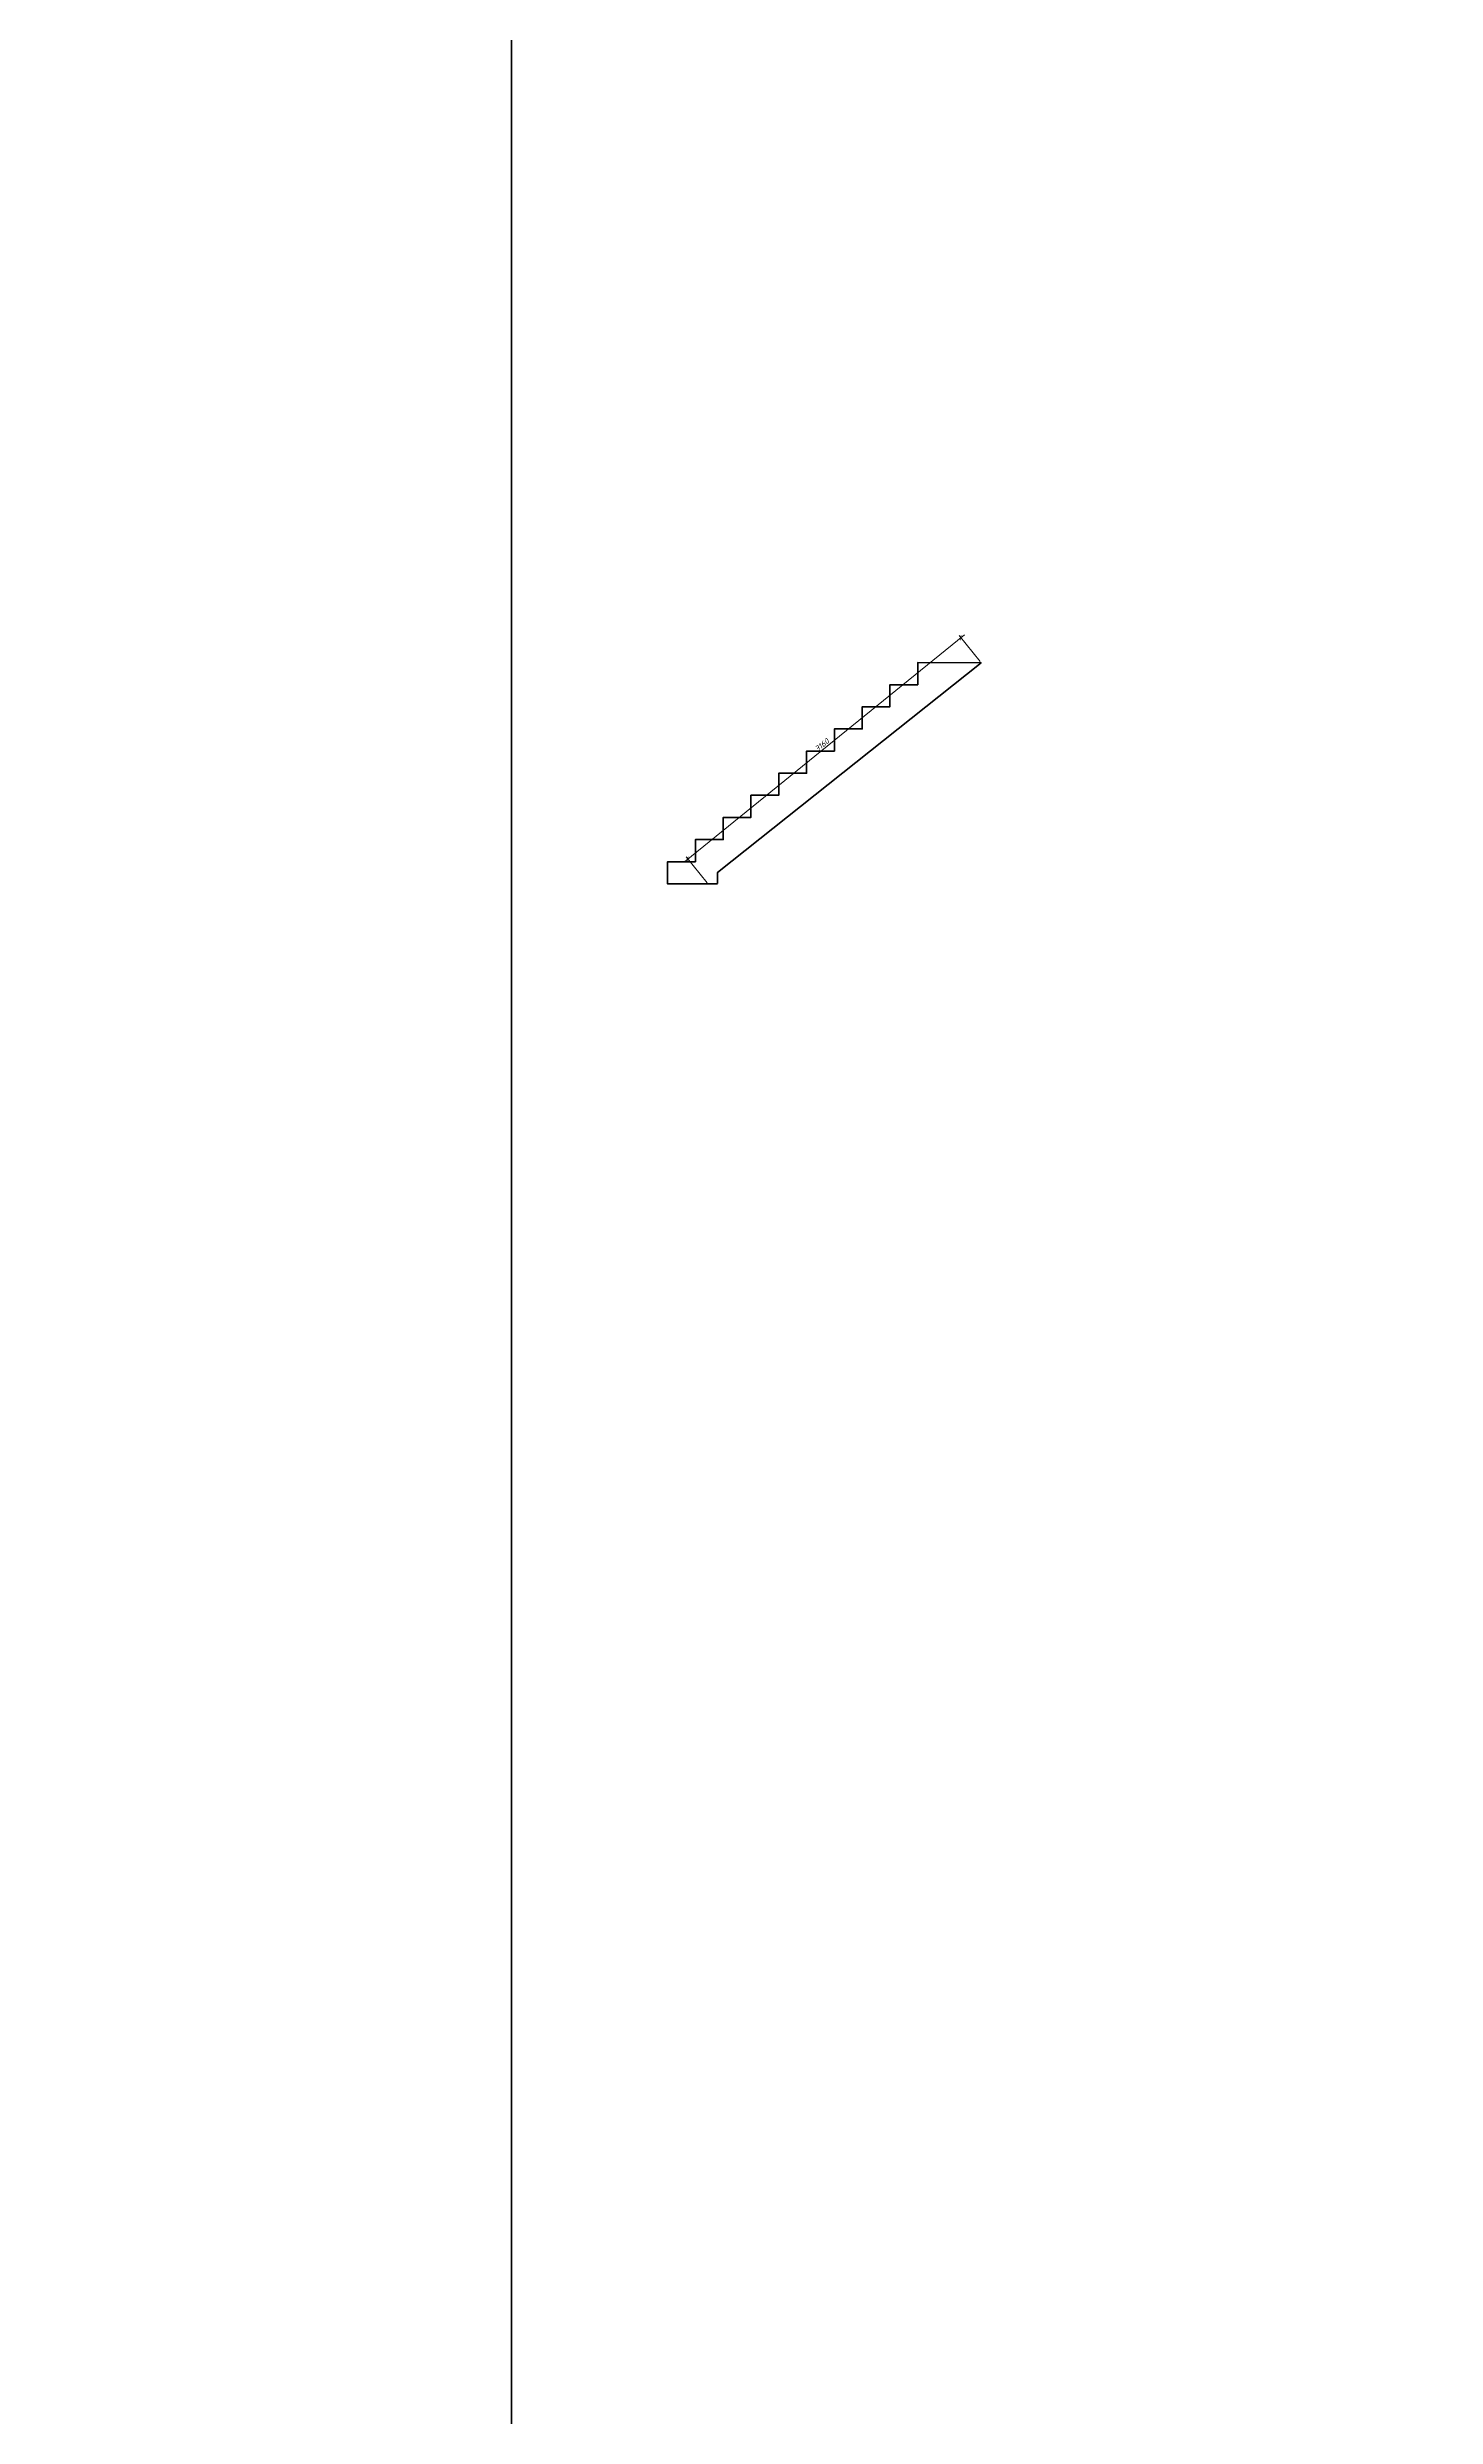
# Model space of a CAD drawing. Header units: millimetres. Extents: x 504091 to 2165846, y 135022 to 442887.
# Drawn here: x 1475961 to 1488446, y 241724 to 263032 of the extents above; entities that cross this region are included whole.
import ezdxf

# ---------------------------------------------------------------- set-up
doc = ezdxf.new("R2010")
doc.units = ezdxf.units.MM
doc.layers.get('Defpoints').update_dxf_attribs({"color": 255})
doc.layers.add('Монолит тонкий', color=204, linetype='Continuous', lineweight=9)
doc.layers.add('Размеры КР', color=164, linetype='Continuous', lineweight=9)
doc.styles.add('GOST 2.304_new', font='isocpeur.ttf', dxfattribs={"width": 0.9, "oblique": 15})
doc.dimstyles.new('SPDS 1_20', dxfattribs={"dimscale": 20, "dimtxt": 2.5, "dimasz": 1.77, "dimexe": 1.25, "dimexo": 0.625, "dimtad": 1, "dimdec": 0, "dimrnd": 0.001, "dimtxsty": 'GOST 2.304_new', "dimblk": 'ARCHTICK', "dimcen": 2.5, "dimdle": 2, "dimclrt": 256, "dimadec": 0, "dimazin": 2, "dimtfac": 0.75, "dimtdec": 0, "dimtmove": 1, "dimatfit": 3, "dimfxl": 0, "dimtolj": 1, "dimlwd": 9, "dimlwe": 9, "dimarcsym": 0})

# ---------------------------------------------------------------- blocks, each defined once
blk = doc.blocks.new('_ArchTick')
at = {"color": 0, "linetype": 'ByBlock', "const_width": 0.15}
blk.add_lwpolyline([(-0.5, -0.5), (0.5, 0.5)], dxfattribs=at)
blk = doc.blocks.new('*D4877')
at = {"layer": 'Defpoints', "color": 0, "lineweight": 20, "transparency": 16777216}
for p in [(1484177, 257723), (1484359, 257498), (1481904, 255508)]:
    blk.add_point(p, dxfattribs=at)
at = {"layer": 'Размеры КР', "color": 0, "lineweight": 9, "transparency": 16777216}
for p, q in [((1481691, 255708), (1484208, 257748)), ((1484351, 257508), (1484161, 257742)), ((1481896, 255518), (1481706, 255752))]:
    blk.add_line(p, q, dxfattribs=at)
at = {"layer": 'Размеры КР', "color": 0, "lineweight": 9, "transparency": 16777216, "xscale": 35.4, "yscale": 35.4, "zscale": 35.4}
for p, rotation in [((1484177, 257723), 39.03119322795053), ((1481722, 255733), 219.0311932279506)]:
    blk.add_blockref('_ArchTick', p, dxfattribs=dict(at, rotation=rotation))
at = {"layer": 'Размеры КР', "lineweight": 20, "transparency": 16777216, "insert": (1482926, 256757), "char_height": 50, "attachment_point": 5, "rotation": 39.0312, "style": 'GOST 2.304_new'}
blk.add_mtext('\\A1;3160', dxfattribs=at)

msp = doc.modelspace()

# ---------------------------------------------------------------- linework, layer by layer
at = {"layer": 'Монолит тонкий', "lineweight": 40, "ltscale": 100}
msp.add_lwpolyline([(1481989.0363, 255511.1481), (1481989.0363, 255611.7221), (1484358.9181, 257498.1481), (1483789.0363, 257499.1481), (1483789.0363, 257300.1481), (1483539.0363, 257300.1481), (1483539.0363, 257101.1481), (1483289.0363, 257101.1481), (1483289.0363, 256902.1481), (1483039.0363, 256902.1481), (1483039.0363, 256703.1481), (1482789.0363, 256703.1481), (1482789.0363, 256504.1481), (1482539.0363, 256504.1481), (1482539.0363, 256305.1481), (1482289.0363, 256305.1481), (1482289.0363, 256106.1481), (1482039.0363, 256106.1481), (1482039.0363, 255907.1481), (1481789.0363, 255907.1481), (1481789.0363, 255708.1481), (1481539.0363, 255708.1481), (1481539.0363, 255508.1481), (1481989.0363, 255508.1481)], dxfattribs=at)
at = {"layer": 'Размеры КР', "color": 1, "lineweight": 60}
for points in [[(1431990.7003, 282473.5457), (1480135.0213, 282473.5457), (1480135.0213, 202751.1477), (1431990.7003, 202751.1477)], [(1480135.0213, 282473.5457), (1528279.3423, 282473.5457), (1528279.3423, 202751.1477), (1480135.0213, 202751.1477)]]:
    msp.add_lwpolyline(points, close=True, dxfattribs=at)

# ---------------------------------------------------------------- dimensions: what is measured, and where the dimension line sits
at = {"layer": 'Размеры КР', "lineweight": 20}
dim = msp.add_aligned_dim(p1=(1481904.2065, 255508.1481), p2=(1484358.9181, 257498.1481), distance=289.4942, dimstyle='SPDS 1_20', dxfattribs=at)
dim.commit()
dim.dimension.update_dxf_attribs({"geometry": '*D4877', "text_midpoint": (1482925.6399, 256757.1583)})

doc.saveas('drawing.dxf')
